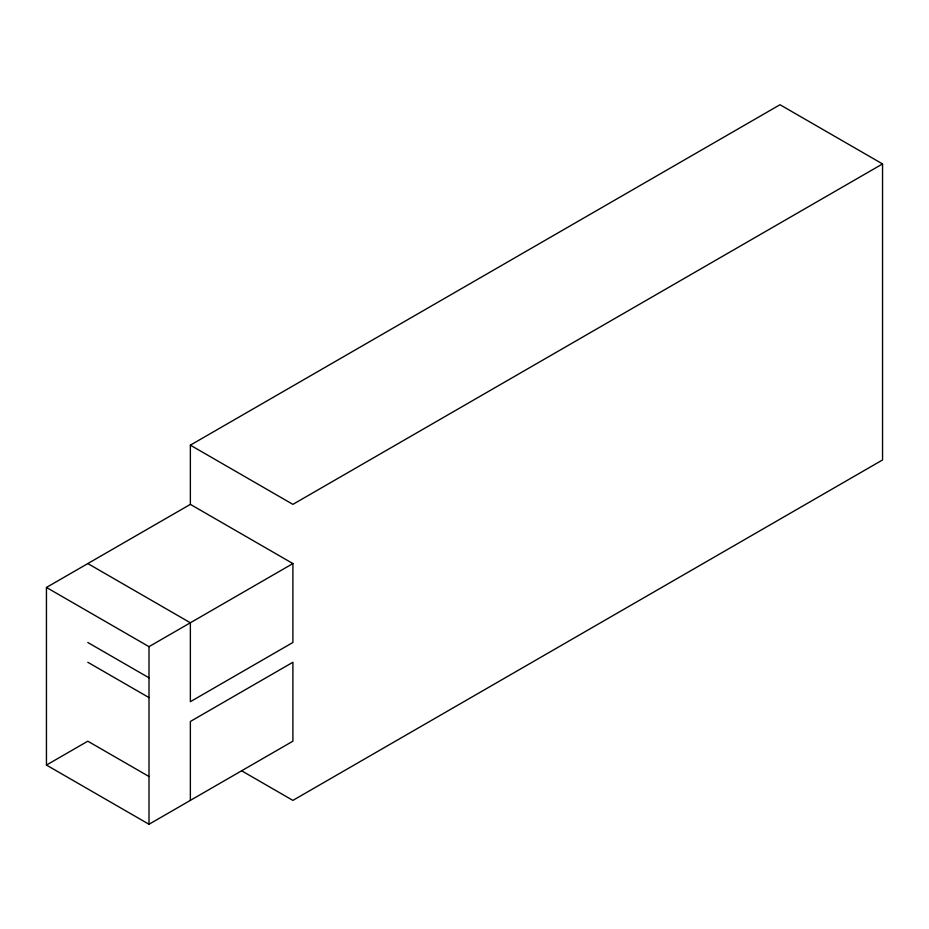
<?xml version="1.0" encoding="UTF-8"?>
<svg xmlns="http://www.w3.org/2000/svg" width="929" height="929" viewBox="0 0 929 929"><rect width="100%" height="100%" fill="white"/><g stroke="black" fill="none" stroke-linecap="round" stroke-linejoin="round"><path stroke-width="1.39" d="M190.364 800.392L190.364 721.473L292.902 662.261L292.902 741.191L149 824.267L46.45 765.066L46.45 587.453L190.364 504.366L190.364 445.154L780 104.733L882.55 163.934L882.55 459.96L292.902 800.392L241.633 770.791M882.55 163.934L292.902 504.366L190.364 445.154M46.45 587.453L149 646.654L292.902 563.566L292.902 642.485L190.364 701.697L190.364 622.778L87.814 563.566M46.45 765.066L87.814 741.191L149.093 776.563M190.364 504.366L292.902 563.566M87.814 642.485L149.093 677.868M87.814 662.261L149.093 697.644M149 646.654L149 824.267"/></g></svg>
